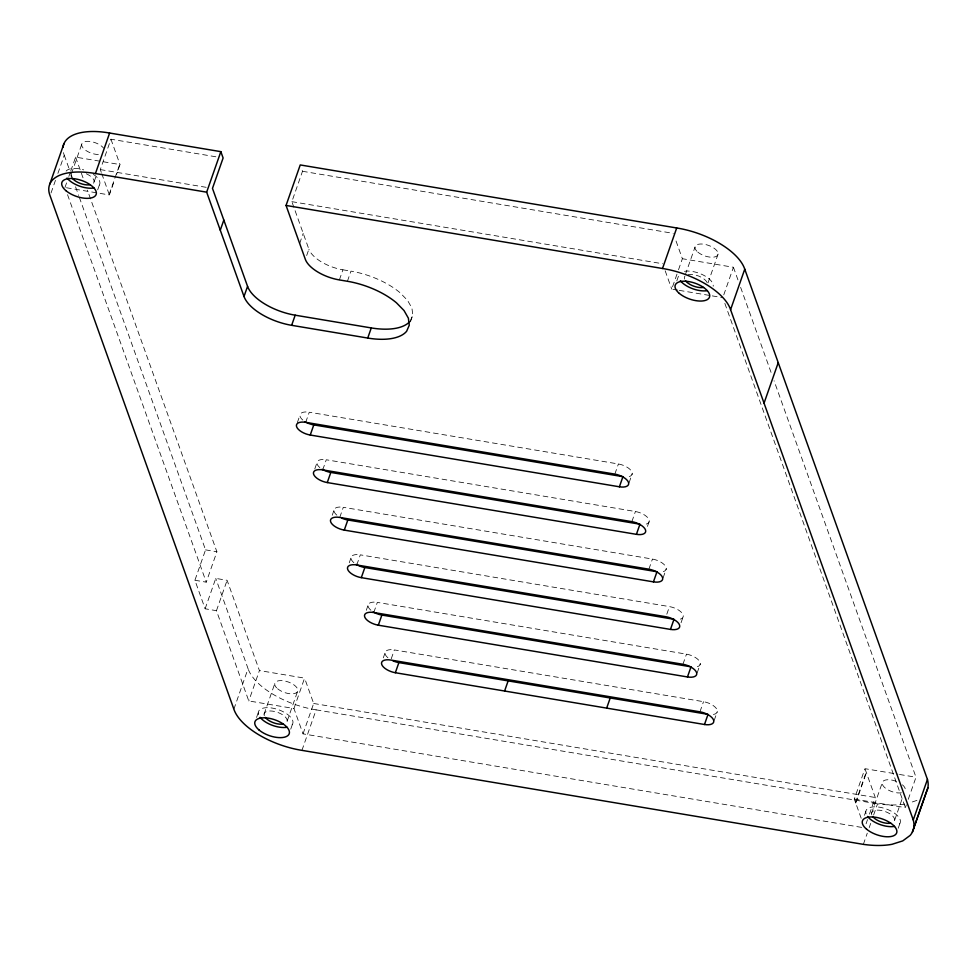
<?xml version="1.0" encoding="UTF-8"?>
<svg xmlns="http://www.w3.org/2000/svg" width="977" height="977" viewBox="0 0 977 977"><rect width="100%" height="100%" fill="white"/><g stroke="black" fill="none" stroke-linecap="round" stroke-linejoin="round"><path stroke-width="0.73" stroke-dasharray="4.88 3.66" d="M51.048 192.945L55.457 180.366M57.899 173.393L64.262 155.221A59.487 27.466 19.3 0 1 63.139 151.13M64.958 187.511L68.353 177.838M68.83 176.458L70.283 172.318M70.771 170.938L75.608 157.126L120.012 164.563L116.629 174.224M71.516 173.454L81.677 144.449M94.122 181.783L96.051 176.263M101.29 172.355L100.301 169.595L110.938 139.21L217.138 156.992M97.676 189.843L99.886 183.517M109.18 194.411L119.829 164.026M66.448 187.755L109.375 194.948L114.7 179.756M306.668 255.534L308.891 249.208L291.867 201.665L302.504 171.28L301.6 168.74M299.67 243.493L303.212 233.356M861.629 827.397L303.029 733.861L293.943 708.508L248.781 700.949L216.454 610.686L205.121 608.781L194.911 580.253L205.549 549.868L79.161 196.841M194.911 580.253L206.245 582.158L216.894 551.773L87.417 190.136M205.121 608.781L215.758 578.396L227.104 580.301L259.418 670.564L248.781 700.949M216.454 610.686L227.104 580.301M339.373 279.923L342.915 269.799A30.25 13.971 19.3 0 1 308.891 249.208M297.326 422.687L299.976 415.091M347.409 281.278L350.951 271.142A54.187 25.023 19.3 0 1 400.033 292.709L407.556 300.403L411.915 308.048L412.819 315.095L410.157 322.691M305.703 422.345L309.257 412.221L618.404 463.977A12.103 5.581 19.3 0 1 631.032 470.511A12.103 5.581 19.3 0 1 628.309 476.764M314.777 468.96L317 462.622M233.882 709.18L248.073 668.659L215.758 578.396M322.728 469.888L326.269 459.764L635.416 511.521A12.103 5.581 19.3 0 1 648.056 518.054A12.103 5.581 19.3 0 1 645.321 524.307M256.548 717.448L258.319 712.392M332.241 515.233L334.024 510.165M264.095 714.126L274.732 683.741M339.752 517.431L343.293 507.307L652.441 559.064A12.103 5.581 19.3 0 1 665.081 565.598A12.103 5.581 19.3 0 1 662.345 571.838M287.177 721.075L297.826 690.69M293.943 708.508L304.592 678.123L259.418 670.564M290.731 729.135L292.953 722.809M349.265 562.776L351.036 557.708M356.764 564.975L360.318 554.838L669.465 606.607A12.103 5.581 19.3 0 1 682.093 613.141A12.103 5.581 19.3 0 1 679.369 619.381M303.029 733.861L313.666 703.477L304.592 678.123M301.942 750.36L316.133 709.852A59.487 27.466 19.3 0 1 248.073 668.659M366.29 610.307L368.06 605.251M373.788 612.518L377.33 602.382L686.477 654.15A12.103 5.581 19.3 0 1 699.691 661.539A12.103 5.581 19.3 0 1 693.878 667.096M383.302 657.851L385.085 652.795M391.252 658.791L394.354 649.925L703.501 701.681A12.103 5.581 19.3 0 1 716.141 708.215A12.103 5.581 19.3 0 1 713.405 714.468M677.745 290.108L671.736 289.107L678.026 271.154M678.514 269.774L682.373 258.722L675.315 238.999M676.817 280.851L678.588 275.783A18.148 8.378 19.3 0 0 678.893 278.152M614.851 474.114L618.404 463.977M685.329 274.769L695.001 247.144M629.103 482.662L632.217 473.796M718.095 254.093L707.446 284.478A12.103 5.581 19.3 0 0 701.01 277.126A12.103 5.581 19.3 0 0 688.272 274.561M631.875 521.657L635.416 511.521M723.762 294.883L733.434 267.271L682.373 258.722M647.458 526.395L649.229 521.339M648.887 569.188L652.441 559.064M663.151 577.737L666.253 568.883M666.803 614.203L669.465 606.607M681.054 622.752L683.265 616.414M682.935 664.275L686.477 654.15M697.187 672.823L700.289 663.957M699.947 711.818L703.501 701.681M714.211 720.367L717.313 711.5M861.177 818.237L854.301 799.064L864.95 768.679L897.985 774.211M855.547 802.544L866.196 772.16M855.742 803.07L866.379 772.685M864.462 815.319L865.793 811.521M866.086 823.758L867.527 819.605M869.469 814.085L875.27 797.513L864.95 768.679M871.557 813.255L882.207 782.87M863.35 844.36L867.271 833.186M869.225 827.604L870.69 823.403M873.621 815.026L877.541 803.851A70.063 32.351 19.3 0 0 906.229 803.79M894.651 820.204L902.382 798.111M854.301 799.064L905.361 807.613L906.326 804.84M908.256 799.32L915.999 777.228L774.053 380.749M898.205 828.276L900.415 821.95M410.193 321.103L412.819 315.095M916.927 800.383L908.842 803.131M302.504 171.28L673.3 233.369M100.301 169.595L206.489 187.376M291.867 201.665L662.662 263.753M679.247 290.364L710.78 295.64M712.282 295.897L722.785 297.655M342.915 269.799L350.951 271.142M205.549 549.868L216.894 551.773M899.475 774.456L915.999 777.228M313.666 703.477L875.27 797.513M316.133 709.852L877.541 803.851M733.434 267.271L738.575 281.632M740.627 287.372L772.001 375.009M724.849 303.395L905.361 807.613M665.178 270.788L671.736 289.107M110.938 139.21L120.012 164.563M101.779 173.723L109.375 194.948M75.608 157.126L83.314 178.657M64.262 155.221L69.917 171.012M70.429 172.453L71.968 176.752M75.559 186.802L78.648 195.412M67.535 194.679L206.245 582.158M98.347 154.537A12.103 5.581 19.3 0 1 82.85 147.735A12.103 5.581 19.3 0 1 88.089 141.311A12.103 5.581 19.3 0 1 103.586 148.113M86.281 173.772A12.103 5.581 19.3 0 1 92.192 184.128M72.2 178.119A12.103 5.581 19.3 0 1 71.028 174.834M901.38 792.787A12.103 5.581 19.3 0 1 882.402 784.446A12.103 5.581 19.3 0 1 897.448 781.808M902.43 784.824A12.103 5.581 19.3 0 1 904.702 791.162M684.559 279.104A12.103 5.581 19.3 0 1 684.95 276.186M871.765 814.83A12.103 5.581 19.3 0 1 883.843 811.105A12.103 5.581 19.3 0 1 894.065 821.547M264.291 715.701A12.103 5.581 19.3 0 1 276.381 711.964A12.103 5.581 19.3 0 1 286.591 722.418M336.87 515.172A12.103 5.581 19.3 0 1 343.293 507.307M302.833 420.086A12.103 5.581 19.3 0 1 309.257 412.221M319.858 467.629A12.103 5.581 19.3 0 1 326.269 459.764M387.93 657.79A12.103 5.581 19.3 0 1 394.354 649.925M370.918 610.246A12.103 5.581 19.3 0 1 377.33 602.382M353.894 562.703A12.103 5.581 19.3 0 1 360.318 554.838M866.098 813.89A18.148 8.378 19.3 0 1 886.469 809.041A18.148 8.378 19.3 0 1 897.545 825.467M93.413 174.37A18.148 8.378 19.3 0 1 97.016 187.047M66.143 171.085A18.148 8.378 19.3 0 1 83.692 169.864M684.45 271.337A18.148 8.378 19.3 0 1 703.562 275.196A18.148 8.378 19.3 0 1 713.222 286.212M258.624 714.749A18.148 8.378 19.3 0 1 279.007 709.9A18.148 8.378 19.3 0 1 290.071 726.338M697.859 252.139A12.103 5.581 19.3 0 0 717.509 255.437A12.103 5.581 19.3 0 0 704.283 244.274A12.103 5.581 19.3 0 0 697.859 252.139M277.59 688.736A12.103 5.581 19.3 0 0 297.24 692.034A12.103 5.581 19.3 0 0 284.014 680.871A12.103 5.581 19.3 0 0 277.59 688.736"/><path stroke-width="1.47" d="M49.754 184.201L63.945 143.692M927.442 779.426L913.251 819.947A70.063 32.351 19.3 0 1 910.088 835.457L902.736 840.892L892.038 844.299A70.063 32.351 19.3 0 1 863.35 844.36L301.942 750.36A59.487 27.466 19.3 0 1 233.882 709.18L50.071 195.742A59.487 27.466 19.3 0 1 95.441 173.54L109.619 133.031L220.851 151.655L223.11 157.993L212.473 188.378L247.56 286.359L244.006 296.483A42.341 19.552 19.3 0 0 291.647 325.317L367.731 338.054A54.187 25.023 19.3 0 0 406.652 331.227L409.265 325.231L408.374 318.172L404.014 310.527L396.479 302.833A54.187 25.023 19.3 0 0 347.409 281.278L339.373 279.923A30.25 13.971 19.3 0 1 305.337 259.332L286.053 205.451L300.232 164.942L676.707 227.971A59.487 27.466 19.3 0 1 744.755 269.163L927.442 779.426A70.063 32.351 19.3 0 1 926.562 791.578L912.371 832.086M244.006 296.483L206.66 192.164L220.851 151.655M220.277 230.193L223.818 220.069M291.647 325.317L295.188 315.192A42.341 19.552 19.3 0 1 247.56 286.359M310.246 435.034L313.788 424.897L622.935 476.666L619.394 486.79L310.246 435.034A12.103 5.581 19.3 0 1 296.629 426.79A12.103 5.581 19.3 0 1 305.703 422.345L614.851 474.114A12.103 5.581 19.3 0 1 628.467 482.345A12.103 5.581 19.3 0 1 619.394 486.79M367.731 338.054L371.284 327.93A54.187 25.023 19.3 0 0 409.265 322.129M327.271 482.565L330.812 472.441L639.959 524.197L636.406 534.334L327.271 482.565A12.103 5.581 19.3 0 1 313.654 474.333A12.103 5.581 19.3 0 1 322.728 469.888L631.875 521.657A12.103 5.581 19.3 0 1 645.479 529.888A12.103 5.581 19.3 0 1 636.406 534.334M344.283 530.108L347.836 519.984L656.984 571.74L653.43 581.865L344.283 530.108A12.103 5.581 19.3 0 1 330.678 521.877A12.103 5.581 19.3 0 1 339.752 517.431L648.887 569.188A12.103 5.581 19.3 0 1 662.504 577.431A12.103 5.581 19.3 0 1 653.43 581.865M361.307 577.651L364.848 567.527L673.996 619.284L670.454 629.408L361.307 577.651A12.103 5.581 19.3 0 1 347.69 569.408A12.103 5.581 19.3 0 1 356.764 564.975L665.911 616.731A12.103 5.581 19.3 0 1 679.528 624.975A12.103 5.581 19.3 0 1 670.454 629.408M378.319 625.195L381.873 615.058L691.02 666.827L687.466 676.951L378.319 625.195A12.103 5.581 19.3 0 1 364.714 616.951A12.103 5.581 19.3 0 1 373.788 612.518L682.935 664.275A12.103 5.581 19.3 0 1 696.54 672.506A12.103 5.581 19.3 0 1 687.466 676.951M395.343 672.726L398.885 662.601L708.032 714.358L704.49 724.494L395.343 672.726A12.103 5.581 19.3 0 1 381.738 664.494A12.103 5.581 19.3 0 1 390.8 660.049L699.947 711.818A12.103 5.581 19.3 0 1 713.564 720.049A12.103 5.581 19.3 0 1 704.49 724.494M504.596 691.02L508.138 680.896M913.251 819.947L730.576 309.672A59.487 27.466 19.3 0 0 662.516 268.492L676.707 227.971M730.576 309.672L744.755 269.163M606.668 708.117L610.222 697.981M764.038 403.171L778.229 362.662M913.666 828.337L927.857 787.828M95.441 173.54L206.66 192.164M286.053 205.451L662.516 268.492M295.188 315.192L371.284 327.93M703.538 287.446A12.103 5.581 19.3 0 1 685.536 280.802M890.743 823.171A12.103 5.581 19.3 0 1 872.742 816.54M347.836 519.984A12.103 5.581 19.3 0 1 341.852 518.176M283.269 724.042A12.103 5.581 19.3 0 1 265.268 717.411M313.788 424.897A12.103 5.581 19.3 0 1 305.105 421.698M398.885 662.601A12.103 5.581 19.3 0 1 392.913 660.806M330.812 472.441A12.103 5.581 19.3 0 1 322.129 469.241M364.848 567.527A12.103 5.581 19.3 0 1 356.165 564.327M381.873 615.058A12.103 5.581 19.3 0 1 373.19 611.858M90.214 184.751A12.103 5.581 19.3 0 1 72.2 178.119M894.553 826.395A18.148 8.378 19.3 0 1 867.552 816.442M94.024 187.963A18.148 8.378 19.3 0 1 67.022 178.022M707.36 290.657A18.148 8.378 19.3 0 1 680.358 280.704M287.091 727.254A18.148 8.378 19.3 0 1 260.09 717.313M63.041 147.258A59.487 27.466 19.3 0 1 109.619 133.031M866.526 829.143A18.148 8.378 19.3 0 0 895.994 834.077A18.148 8.378 19.3 0 0 876.149 817.358A18.148 8.378 19.3 0 0 866.526 829.143M65.996 190.723A18.148 8.378 19.3 0 0 95.465 195.656A18.148 8.378 19.3 0 0 75.62 178.925A18.148 8.378 19.3 0 0 65.996 190.723M679.333 293.418A18.148 8.378 19.3 0 0 708.801 298.351A18.148 8.378 19.3 0 0 688.956 281.62A18.148 8.378 19.3 0 0 679.333 293.418M259.064 730.014A18.148 8.378 19.3 0 0 288.52 734.948A18.148 8.378 19.3 0 0 268.687 718.217A18.148 8.378 19.3 0 0 259.064 730.014"/></g></svg>
